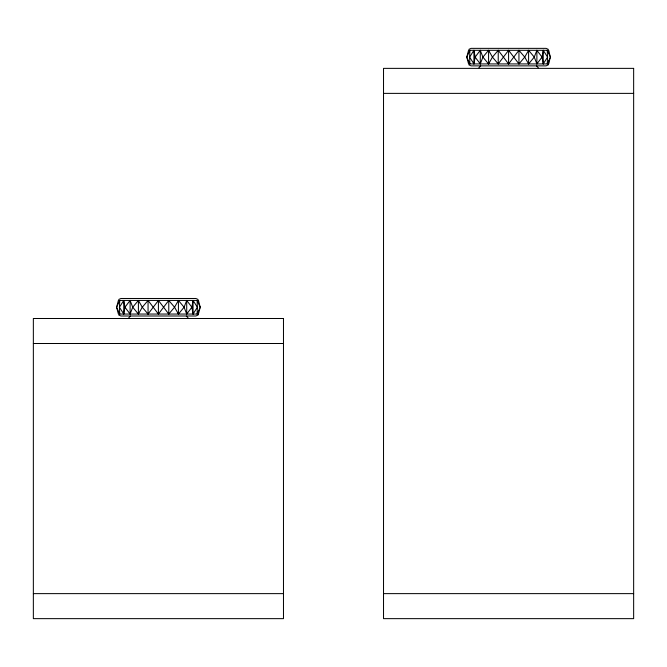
<?xml version="1.0" encoding="UTF-8"?>
<svg xmlns="http://www.w3.org/2000/svg" width="667" height="667" viewBox="0 0 667 667"><rect width="100%" height="100%" fill="white"/><g stroke="black" fill="none" stroke-linecap="round" stroke-linejoin="round"><path stroke-width="1" d="M123.754 314.049L124.946 307.237L123.754 300.425L119.443 307.237L119.76 314.049L116.592 307.237L118.392 300.425L198.433 300.425L200.233 307.237L198.433 314.049L118.392 314.049L116.592 307.237L119.76 300.425L119.443 307.237L123.754 314.049L123.754 300.425M193.071 300.425L191.879 307.237L193.071 314.049L197.382 307.237L197.065 300.425L200.233 307.237L197.065 314.049L197.382 307.237L193.071 300.425L193.071 314.049M473.929 63.924L475.121 57.112L473.929 50.3L469.618 57.112L469.935 63.924L466.767 57.112L468.567 50.3L548.607 50.3L550.408 57.112L548.607 63.924L468.567 63.924L466.767 57.112L469.935 50.3L469.618 57.112L473.929 63.924L473.929 50.3M543.246 50.3L542.054 57.112L543.246 63.924L547.557 57.112L547.24 50.3L550.408 57.112L547.24 63.924L547.557 57.112L543.246 50.3L543.246 63.924M130.115 314.049L132.733 307.237L138.403 300.425L142.271 307.237L148.057 314.049L158.412 300.425L168.768 314.049L174.554 307.237L178.422 300.425L184.092 307.237L186.71 314.049L191.879 307.237L186.71 300.425L184.092 307.237L178.422 314.049L174.554 307.237L168.768 300.425L158.412 314.049L148.057 300.425L142.271 307.237L138.403 314.049L132.733 307.237L130.115 300.425L124.946 307.237L130.115 314.049L130.115 300.425M480.29 63.924L482.908 57.112L488.577 50.3L492.446 57.112L498.232 63.924L508.587 50.3L518.943 63.924L524.729 57.112L528.597 50.3L534.267 57.112L536.885 63.924L542.054 57.112L536.885 50.3L534.267 57.112L528.597 63.924L524.729 57.112L518.943 50.3L508.587 63.924L498.232 50.3L492.446 57.112L488.577 63.924L482.908 57.112L480.29 50.3L475.121 57.112L480.29 63.924L480.29 50.3M128.723 317.842L130.507 316.075M478.898 67.717L480.682 65.95M118.734 299.458L120.919 298.483L195.906 298.483L198.091 299.458M198.091 315.016L195.906 315.991L120.919 315.991L118.734 315.016M468.909 49.333L471.094 48.358L546.081 48.358L548.266 49.333M548.266 64.891L546.081 65.866L471.094 65.866L468.909 64.891M383.525 93.38L633.65 93.38M33.35 343.505L283.475 343.505M33.35 593.63L283.475 593.63M383.525 593.63L633.65 593.63M536.493 65.95L538.277 67.717M186.318 316.075L188.102 317.842M548.607 50.3L548.607 53.218M548.607 61.005L548.607 63.924M536.885 50.3L536.885 63.924M528.597 50.3L528.597 63.924M518.943 50.3L518.943 63.924M508.587 50.3L508.587 63.924M498.232 50.3L498.232 63.924M488.577 50.3L488.577 63.924M198.433 300.425L198.433 303.343M198.433 311.13L198.433 314.049M186.71 300.425L186.71 314.049M178.422 300.425L178.422 314.049M168.768 300.425L168.768 314.049M158.412 300.425L158.412 314.049M148.057 300.425L148.057 314.049M138.403 300.425L138.403 314.049M633.65 68.367L383.525 68.367L383.525 618.643L633.65 618.643L633.65 68.367M283.475 318.493L33.35 318.493L33.35 618.643L283.475 618.643L283.475 318.493"/></g></svg>
